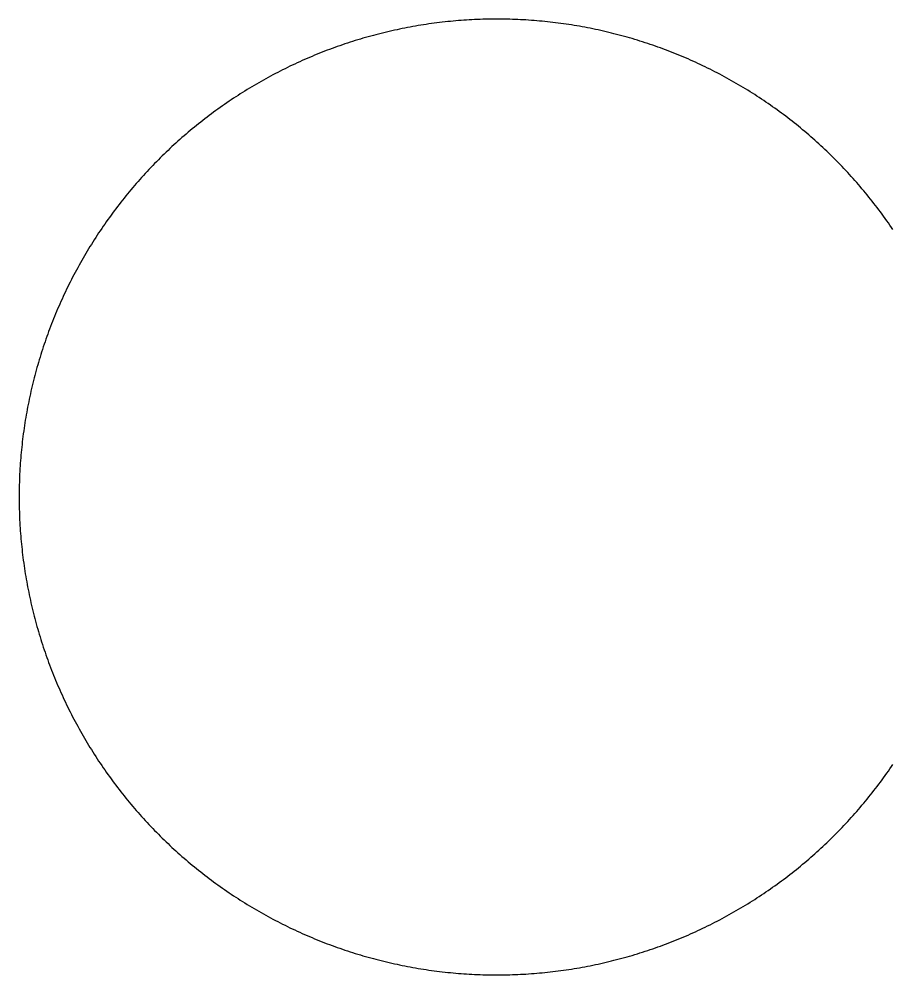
# Model space of a CAD drawing. Header units: millimetres. Extents: x -97041 to 275168, y -12500 to 263793.
# Drawn here: x -12500 to 10332, y -12500 to 12500 of the extents above; entities that cross this region are included whole.
import ezdxf

# ---------------------------------------------------------------- set-up
doc = ezdxf.new("R2010")
doc.units = ezdxf.units.MM
doc.layers.add('CLOSED_AREAS', color=7, linetype='Continuous')

msp = doc.modelspace()

# ---------------------------------------------------------------- linework, layer by layer
at = {"layer": 'CLOSED_AREAS'}
msp.add_lwpolyline([(10360.114, 6994.143), (10320.393, 7052.622), (10280.343, 7110.875), (10239.964, 7168.901), (10199.257, 7226.698), (10158.224, 7284.263), (10116.866, 7341.595), (10075.185, 7398.693), (10033.181, 7455.554), (9990.856, 7512.176), (9948.212, 7568.558), (9905.25, 7624.698), (9861.971, 7680.595), (9818.376, 7736.245), (9774.467, 7791.648), (9730.246, 7846.802), (9685.714, 7901.705), (9640.872, 7956.356), (9595.721, 8010.751), (9550.264, 8064.891), (9504.501, 8118.773), (9458.434, 8172.394), (9412.064, 8225.755), (9365.394, 8278.852), (9318.424, 8331.685), (9271.156, 8384.251), (9223.591, 8436.549), (9175.732, 8488.578), (9127.579, 8540.334), (9079.134, 8591.818), (9030.398, 8643.027), (8981.374, 8693.959), (8932.063, 8744.613), (8882.465, 8794.988), (8832.584, 8845.081), (8782.42, 8894.891), (8731.976, 8944.417), (8681.252, 8993.657), (8630.25, 9042.609), (8578.973, 9091.272), (8527.421, 9139.644), (8475.596, 9187.724), (8423.5, 9235.51), (8371.135, 9283.001), (8318.502, 9330.194), (8265.603, 9377.09), (8212.439, 9423.685), (8159.013, 9469.979), (8105.326, 9515.97), (8051.38, 9561.657), (7997.176, 9607.038), (7942.717, 9652.111), (7888.003, 9696.876), (7833.037, 9741.331), (7777.821, 9785.474), (7722.356, 9829.304), (7666.644, 9872.82), (7610.686, 9916.02), (7554.485, 9958.903), (7498.043, 10001.467), (7441.361, 10043.712), (7384.441, 10085.635), (7327.284, 10127.236), (7269.893, 10168.513), (7212.27, 10209.464), (7154.416, 10250.089), (7096.333, 10290.386), (7038.024, 10330.354), (6979.489, 10369.992), (6920.731, 10409.298), (6861.751, 10448.271), (6802.552, 10486.91), (6743.136, 10525.214), (6683.504, 10563.18), (6623.658, 10600.809), (6563.6, 10638.099), (6503.332, 10675.049), (6442.857, 10711.657), (6382.175, 10747.923), (6321.289, 10783.845), (6260.201, 10819.422), (6198.913, 10854.653), (6137.426, 10889.536), (6075.743, 10924.072), (6013.866, 10958.258), (5951.796, 10992.093), (5889.537, 11025.577), (5827.088, 11058.709), (5764.454, 11091.487), (5701.635, 11123.909), (5638.633, 11155.977), (5575.452, 11187.687), (5512.092, 11219.039), (5448.555, 11250.033), (5384.845, 11280.667), (5320.962, 11310.94), (5256.909, 11340.851), (5192.688, 11370.4), (5128.3, 11399.585), (5063.749, 11428.405), (4999.036, 11456.86), (4934.163, 11484.948), (4869.132, 11512.669), (4803.945, 11540.022), (4738.605, 11567.006), (4673.113, 11593.619), (4607.472, 11619.862), (4541.683, 11645.734), (4475.749, 11671.233), (4409.672, 11696.358), (4343.454, 11721.109), (4277.097, 11745.486), (4210.603, 11769.487), (4143.975, 11793.111), (4077.214, 11816.359), (4010.322, 11839.228), (3943.302, 11861.719), (3876.157, 11883.83), (3808.887, 11905.561), (3741.495, 11926.911), (3673.984, 11947.88), (3606.355, 11968.467), (3538.611, 11988.671), (3470.753, 12008.492), (3402.785, 12027.928), (3334.708, 12046.98), (3266.524, 12065.646), (3198.236, 12083.927), (3129.845, 12101.821), (3061.354, 12119.328), (2992.766, 12136.447), (2924.081, 12153.179), (2855.304, 12169.521), (2786.434, 12185.474), (2717.476, 12201.038), (2648.431, 12216.211), (2579.301, 12230.994), (2510.088, 12245.385), (2440.796, 12259.385), (2371.425, 12272.992), (2301.978, 12286.208), (2232.458, 12299.03), (2162.866, 12311.458), (2093.206, 12323.493), (2023.478, 12335.134), (1953.685, 12346.381), (1883.83, 12357.232), (1813.915, 12367.688), (1743.942, 12377.749), (1673.913, 12387.414), (1603.83, 12396.682), (1533.696, 12405.554), (1463.513, 12414.03), (1393.284, 12422.108), (1323.009, 12429.789), (1252.693, 12437.072), (1182.336, 12443.958), (1111.942, 12450.445), (1041.511, 12456.535), (971.048, 12462.226), (900.554, 12467.518), (830.03, 12472.412), (759.481, 12476.906), (688.907, 12481.002), (618.31, 12484.698), (547.695, 12487.995), (477.061, 12490.893), (406.413, 12493.391), (335.751, 12495.49), (265.079, 12497.189), (194.398, 12498.488), (123.711, 12499.388), (53.02, 12499.888), (-17.673, 12499.988), (-88.365, 12499.688), (-159.055, 12498.988), (-229.739, 12497.889), (-300.416, 12496.389), (-371.083, 12494.491), (-441.739, 12492.192), (-512.38, 12489.494), (-583.005, 12486.397), (-653.611, 12482.9), (-724.197, 12479.004), (-794.759, 12474.709), (-865.296, 12470.015), (-935.805, 12464.922), (-1006.284, 12459.43), (-1076.731, 12453.54), (-1147.143, 12447.251), (-1217.519, 12440.565), (-1287.856, 12433.48), (-1358.152, 12425.998), (-1428.404, 12418.118), (-1498.611, 12409.841), (-1568.769, 12401.168), (-1638.878, 12392.097), (-1708.934, 12382.631), (-1778.935, 12372.768), (-1848.88, 12362.51), (-1918.765, 12351.856), (-1988.589, 12340.807), (-2058.35, 12329.363), (-2128.044, 12317.525), (-2197.671, 12305.293), (-2267.227, 12292.668), (-2336.711, 12279.649), (-2406.12, 12266.238), (-2475.452, 12252.434), (-2544.705, 12238.238), (-2613.876, 12223.651), (-2682.964, 12208.673), (-2751.966, 12193.305), (-2820.88, 12177.546), (-2889.704, 12161.398), (-2958.435, 12144.861), (-3027.072, 12127.936), (-3095.612, 12110.623), (-3164.053, 12092.922), (-3232.393, 12074.835), (-3300.629, 12056.361), (-3368.76, 12037.502), (-3436.783, 12018.258), (-3504.696, 11998.629), (-3572.497, 11978.617), (-3640.184, 11958.221), (-3707.754, 11937.444), (-3775.206, 11916.284), (-3842.537, 11894.743), (-3909.745, 11872.822), (-3976.828, 11850.521), (-4043.784, 11827.84), (-4110.611, 11804.782), (-4177.306, 11781.346), (-4243.867, 11757.533), (-4310.293, 11733.345), (-4376.581, 11708.781), (-4442.728, 11683.842), (-4508.734, 11658.53), (-4574.596, 11632.845), (-4640.311, 11606.787), (-4705.878, 11580.359), (-4771.294, 11553.56), (-4836.558, 11526.392), (-4901.667, 11498.855), (-4966.619, 11470.95), (-5031.413, 11442.678), (-5096.045, 11414.041), (-5160.515, 11385.038), (-5224.819, 11355.671), (-5288.956, 11325.941), (-5352.925, 11295.849), (-5416.722, 11265.395), (-5480.345, 11234.581), (-5543.794, 11203.408), (-5607.065, 11171.876), (-5670.157, 11139.988), (-5733.067, 11107.742), (-5795.794, 11075.142), (-5858.336, 11042.187), (-5920.69, 11008.88), (-5982.855, 10975.22), (-6044.829, 10941.209), (-6106.609, 10906.848), (-6168.194, 10872.138), (-6229.582, 10837.08), (-6290.77, 10801.676), (-6351.757, 10765.927), (-6412.541, 10729.833), (-6473.12, 10693.396), (-6533.492, 10656.617), (-6593.655, 10619.497), (-6653.607, 10582.037), (-6713.347, 10544.239), (-6772.871, 10506.104), (-6832.179, 10467.632), (-6891.268, 10428.826), (-6950.137, 10389.687), (-7008.784, 10350.215), (-7067.207, 10310.412), (-7125.403, 10270.279), (-7183.372, 10229.818), (-7241.111, 10189.029), (-7298.618, 10147.915), (-7355.892, 10106.476), (-7412.93, 10064.714), (-7469.732, 10022.63), (-7526.294, 9980.225), (-7582.616, 9937.501), (-7638.695, 9894.46), (-7694.53, 9851.102), (-7750.119, 9807.428), (-7805.46, 9763.441), (-7860.552, 9719.142), (-7915.392, 9674.532), (-7969.978, 9629.613), (-8024.31, 9584.385), (-8078.386, 9538.851), (-8132.202, 9493.012), (-8185.759, 9446.87), (-8239.054, 9400.425), (-8292.086, 9353.679), (-8344.852, 9306.635), (-8397.351, 9259.292), (-8449.582, 9211.654), (-8501.542, 9163.721), (-8553.231, 9115.495), (-8604.646, 9066.977), (-8655.786, 9018.169), (-8706.649, 8969.073), (-8757.233, 8919.69), (-8807.537, 8870.022), (-8857.56, 8820.07), (-8907.3, 8769.835), (-8956.754, 8719.321), (-9005.922, 8668.527), (-9054.802, 8617.457), (-9103.392, 8566.11), (-9151.692, 8514.49), (-9199.698, 8462.597), (-9247.41, 8410.434), (-9294.827, 8358.002), (-9341.946, 8305.302), (-9388.767, 8252.337), (-9435.287, 8199.108), (-9481.505, 8145.616), (-9527.42, 8091.864), (-9573.031, 8037.853), (-9618.335, 7983.585), (-9663.331, 7929.062), (-9708.019, 7874.285), (-9752.396, 7819.257), (-9796.461, 7763.978), (-9840.213, 7708.451), (-9883.65, 7652.677), (-9926.771, 7596.659), (-9969.574, 7540.397), (-10012.059, 7483.895), (-10054.223, 7427.153), (-10096.066, 7370.174), (-10137.586, 7312.958), (-10178.781, 7255.509), (-10219.651, 7197.828), (-10260.194, 7139.917), (-10300.409, 7081.777), (-10340.295, 7023.411), (-10379.85, 6964.82), (-10419.073, 6906.006), (-10457.962, 6846.972), (-10496.517, 6787.718), (-10534.737, 6728.248), (-10572.619, 6668.562), (-10610.164, 6608.663), (-10647.369, 6548.553), (-10684.233, 6488.233), (-10720.756, 6427.705), (-10756.936, 6366.972), (-10792.771, 6306.036), (-10828.262, 6244.897), (-10863.406, 6183.559), (-10898.203, 6122.024), (-10932.651, 6060.292), (-10966.75, 5998.367), (-11000.497, 5936.249), (-11033.893, 5873.942), (-11066.936, 5811.447), (-11099.626, 5748.766), (-11131.96, 5685.901), (-11163.938, 5622.855), (-11195.559, 5559.628), (-11226.822, 5496.224), (-11257.725, 5432.644), (-11288.269, 5368.89), (-11318.452, 5304.964), (-11348.273, 5240.869), (-11377.73, 5176.606), (-11406.824, 5112.178), (-11435.553, 5047.586), (-11463.916, 4982.833), (-11491.913, 4917.92), (-11519.542, 4852.85), (-11546.803, 4787.625), (-11573.694, 4722.246), (-11600.215, 4656.717), (-11626.365, 4591.038), (-11652.143, 4525.213), (-11677.549, 4459.243), (-11702.581, 4393.131), (-11727.239, 4326.878), (-11751.521, 4260.486), (-11775.428, 4193.959), (-11798.959, 4127.297), (-11822.111, 4060.503), (-11844.886, 3993.579), (-11867.282, 3926.528), (-11889.298, 3859.351), (-11910.934, 3792.05), (-11932.189, 3724.628), (-11953.063, 3657.087), (-11973.554, 3589.43), (-11993.662, 3521.657), (-12013.387, 3453.772), (-12032.727, 3385.776), (-12051.683, 3317.672), (-12070.253, 3249.462), (-12088.437, 3181.148), (-12106.234, 3112.732), (-12123.644, 3044.216), (-12140.667, 2975.604), (-12157.301, 2906.896), (-12173.546, 2838.095), (-12189.402, 2769.203), (-12204.868, 2700.223), (-12219.943, 2631.156), (-12234.628, 2562.005), (-12248.922, 2492.773), (-12262.824, 2423.46), (-12276.333, 2354.07), (-12289.45, 2284.605), (-12302.174, 2215.067), (-12314.504, 2145.458), (-12326.441, 2075.78), (-12337.983, 2006.036), (-12349.13, 1936.227), (-12359.883, 1866.357), (-12370.24, 1796.427), (-12380.202, 1726.44), (-12389.768, 1656.397), (-12398.937, 1586.301), (-12407.71, 1516.155), (-12416.086, 1445.96), (-12424.065, 1375.719), (-12431.647, 1305.434), (-12438.831, 1235.107), (-12445.617, 1164.741), (-12452.005, 1094.337), (-12457.995, 1023.899), (-12463.586, 953.427), (-12468.779, 882.925), (-12473.573, 812.395), (-12477.968, 741.839), (-12481.963, 671.26), (-12485.56, 600.658), (-12488.757, 530.038), (-12491.555, 459.4), (-12493.954, 388.748), (-12495.952, 318.084), (-12497.551, 247.409), (-12498.751, 176.726), (-12499.55, 106.038), (-12499.95, 35.346), (-12499.95, -35.346), (-12499.55, -106.038), (-12498.751, -176.726), (-12497.551, -247.409), (-12495.952, -318.084), (-12493.954, -388.748), (-12491.555, -459.4), (-12488.757, -530.038), (-12485.56, -600.658), (-12481.963, -671.26), (-12477.968, -741.839), (-12473.573, -812.395), (-12468.779, -882.925), (-12463.586, -953.427), (-12457.995, -1023.899), (-12452.005, -1094.337), (-12445.617, -1164.741), (-12438.831, -1235.107), (-12431.647, -1305.434), (-12424.065, -1375.719), (-12416.086, -1445.96), (-12407.71, -1516.155), (-12398.937, -1586.301), (-12389.768, -1656.397), (-12380.202, -1726.44), (-12370.24, -1796.427), (-12359.883, -1866.357), (-12349.13, -1936.227), (-12337.983, -2006.036), (-12326.441, -2075.78), (-12314.504, -2145.458), (-12302.174, -2215.067), (-12289.45, -2284.605), (-12276.333, -2354.07), (-12262.824, -2423.46), (-12248.922, -2492.773), (-12234.628, -2562.005), (-12219.943, -2631.156), (-12204.868, -2700.223), (-12189.402, -2769.203), (-12173.546, -2838.095), (-12157.301, -2906.896), (-12140.667, -2975.604), (-12123.644, -3044.216), (-12106.234, -3112.732), (-12088.437, -3181.148), (-12070.253, -3249.462), (-12051.683, -3317.672), (-12032.727, -3385.776), (-12013.387, -3453.772), (-11993.662, -3521.657), (-11973.554, -3589.43), (-11953.063, -3657.087), (-11932.189, -3724.628), (-11910.934, -3792.05), (-11889.298, -3859.351), (-11867.282, -3926.528), (-11844.886, -3993.579), (-11822.111, -4060.503), (-11798.959, -4127.297), (-11775.428, -4193.959), (-11751.521, -4260.486), (-11727.239, -4326.878), (-11702.581, -4393.131), (-11677.549, -4459.243), (-11652.143, -4525.213), (-11626.365, -4591.038), (-11600.215, -4656.717), (-11573.694, -4722.246), (-11546.803, -4787.625), (-11519.542, -4852.85), (-11491.913, -4917.92), (-11463.916, -4982.833), (-11435.553, -5047.586), (-11406.824, -5112.178), (-11377.73, -5176.606), (-11348.273, -5240.869), (-11318.452, -5304.964), (-11288.269, -5368.89), (-11257.725, -5432.644), (-11226.822, -5496.224), (-11195.559, -5559.628), (-11163.938, -5622.855), (-11131.96, -5685.901), (-11099.626, -5748.766), (-11066.936, -5811.447), (-11033.893, -5873.942), (-11000.497, -5936.249), (-10966.75, -5998.367), (-10932.651, -6060.292), (-10898.203, -6122.024), (-10863.406, -6183.559), (-10828.262, -6244.897), (-10792.771, -6306.036), (-10756.936, -6366.972), (-10720.756, -6427.705), (-10684.233, -6488.233), (-10647.369, -6548.553), (-10610.164, -6608.663), (-10572.619, -6668.562), (-10534.737, -6728.248), (-10496.517, -6787.718), (-10457.962, -6846.972), (-10419.073, -6906.006), (-10379.85, -6964.82), (-10340.295, -7023.411), (-10300.409, -7081.777), (-10260.194, -7139.917), (-10219.651, -7197.828), (-10178.781, -7255.509), (-10137.586, -7312.958), (-10096.066, -7370.174), (-10054.223, -7427.153), (-10012.059, -7483.895), (-9969.574, -7540.397), (-9926.771, -7596.659), (-9883.65, -7652.677), (-9840.213, -7708.451), (-9796.461, -7763.978), (-9752.396, -7819.257), (-9708.019, -7874.285), (-9663.331, -7929.062), (-9618.335, -7983.585), (-9573.031, -8037.853), (-9527.42, -8091.864), (-9481.505, -8145.616), (-9435.287, -8199.108), (-9388.767, -8252.337), (-9341.946, -8305.302), (-9294.827, -8358.002), (-9247.41, -8410.434), (-9199.698, -8462.597), (-9151.692, -8514.49), (-9103.392, -8566.11), (-9054.802, -8617.457), (-9005.922, -8668.527), (-8956.754, -8719.321), (-8907.3, -8769.835), (-8857.56, -8820.07), (-8807.537, -8870.022), (-8757.233, -8919.69), (-8706.649, -8969.073), (-8655.786, -9018.169), (-8604.646, -9066.977), (-8553.231, -9115.495), (-8501.542, -9163.721), (-8449.582, -9211.654), (-8397.351, -9259.292), (-8344.852, -9306.635), (-8292.086, -9353.679), (-8239.054, -9400.425), (-8185.759, -9446.87), (-8132.202, -9493.012), (-8078.386, -9538.851), (-8024.31, -9584.385), (-7969.978, -9629.613), (-7915.392, -9674.532), (-7860.552, -9719.142), (-7805.46, -9763.441), (-7750.119, -9807.428), (-7694.53, -9851.102), (-7638.695, -9894.46), (-7582.616, -9937.501), (-7526.294, -9980.225), (-7469.732, -10022.63), (-7412.93, -10064.714), (-7355.892, -10106.476), (-7298.618, -10147.915), (-7241.111, -10189.029), (-7183.372, -10229.818), (-7125.403, -10270.279), (-7067.207, -10310.412), (-7008.784, -10350.215), (-6950.137, -10389.687), (-6891.268, -10428.826), (-6832.179, -10467.632), (-6772.871, -10506.104), (-6713.347, -10544.239), (-6653.607, -10582.037), (-6593.655, -10619.497), (-6533.492, -10656.617), (-6473.12, -10693.396), (-6412.541, -10729.833), (-6351.757, -10765.927), (-6290.77, -10801.676), (-6229.582, -10837.08), (-6168.194, -10872.138), (-6106.609, -10906.848), (-6044.829, -10941.209), (-5982.855, -10975.22), (-5920.69, -11008.88), (-5858.336, -11042.187), (-5795.794, -11075.142), (-5733.067, -11107.742), (-5670.157, -11139.988), (-5607.065, -11171.876), (-5543.794, -11203.408), (-5480.345, -11234.581), (-5416.722, -11265.395), (-5352.925, -11295.849), (-5288.956, -11325.941), (-5224.819, -11355.671), (-5160.515, -11385.038), (-5096.045, -11414.041), (-5031.413, -11442.678), (-4966.619, -11470.95), (-4901.667, -11498.855), (-4836.558, -11526.392), (-4771.294, -11553.56), (-4705.878, -11580.359), (-4640.311, -11606.787), (-4574.596, -11632.845), (-4508.734, -11658.53), (-4442.728, -11683.842), (-4376.581, -11708.781), (-4310.293, -11733.345), (-4243.867, -11757.533), (-4177.306, -11781.346), (-4110.611, -11804.782), (-4043.784, -11827.84), (-3976.828, -11850.521), (-3909.745, -11872.822), (-3842.537, -11894.743), (-3775.206, -11916.284), (-3707.754, -11937.444), (-3640.184, -11958.221), (-3572.497, -11978.617), (-3504.696, -11998.629), (-3436.783, -12018.258), (-3368.76, -12037.502), (-3300.629, -12056.361), (-3232.393, -12074.835), (-3164.053, -12092.922), (-3095.612, -12110.623), (-3027.072, -12127.936), (-2958.435, -12144.861), (-2889.704, -12161.398), (-2820.88, -12177.546), (-2751.966, -12193.305), (-2682.964, -12208.673), (-2613.876, -12223.651), (-2544.705, -12238.238), (-2475.452, -12252.434), (-2406.12, -12266.238), (-2336.711, -12279.649), (-2267.227, -12292.668), (-2197.671, -12305.293), (-2128.044, -12317.525), (-2058.35, -12329.363), (-1988.589, -12340.807), (-1918.765, -12351.856), (-1848.88, -12362.51), (-1778.935, -12372.768), (-1708.934, -12382.631), (-1638.878, -12392.097), (-1568.769, -12401.168), (-1498.611, -12409.841), (-1428.404, -12418.118), (-1358.152, -12425.998), (-1287.856, -12433.48), (-1217.519, -12440.565), (-1147.143, -12447.251), (-1076.731, -12453.54), (-1006.284, -12459.43), (-935.805, -12464.922), (-865.296, -12470.015), (-794.759, -12474.709), (-724.197, -12479.004), (-653.611, -12482.9), (-583.005, -12486.397), (-512.38, -12489.494), (-441.739, -12492.192), (-371.083, -12494.491), (-300.416, -12496.389), (-229.739, -12497.889), (-159.055, -12498.988), (-88.365, -12499.688), (-17.673, -12499.988), (53.02, -12499.888), (123.711, -12499.388), (194.398, -12498.488), (265.079, -12497.189), (335.751, -12495.49), (406.413, -12493.391), (477.061, -12490.893), (547.695, -12487.995), (618.31, -12484.698), (688.907, -12481.002), (759.481, -12476.906), (830.03, -12472.412), (900.554, -12467.518), (971.048, -12462.226), (1041.511, -12456.535), (1111.942, -12450.445), (1182.336, -12443.958), (1252.693, -12437.072), (1323.009, -12429.789), (1393.284, -12422.108), (1463.513, -12414.03), (1533.696, -12405.554), (1603.83, -12396.682), (1673.913, -12387.414), (1743.942, -12377.749), (1813.915, -12367.688), (1883.83, -12357.232), (1953.685, -12346.381), (2023.478, -12335.134), (2093.206, -12323.493), (2162.866, -12311.458), (2232.458, -12299.03), (2301.978, -12286.208), (2371.425, -12272.992), (2440.796, -12259.385), (2510.088, -12245.385), (2579.301, -12230.994), (2648.431, -12216.211), (2717.476, -12201.038), (2786.434, -12185.474), (2855.304, -12169.521), (2924.081, -12153.179), (2992.766, -12136.447), (3061.354, -12119.328), (3129.845, -12101.821), (3198.236, -12083.927), (3266.524, -12065.646), (3334.708, -12046.98), (3402.785, -12027.928), (3470.753, -12008.492), (3538.611, -11988.671), (3606.355, -11968.467), (3673.984, -11947.88), (3741.495, -11926.911), (3808.887, -11905.561), (3876.157, -11883.83), (3943.302, -11861.719), (4010.322, -11839.228), (4077.214, -11816.359), (4143.975, -11793.111), (4210.603, -11769.487), (4277.097, -11745.486), (4343.454, -11721.109), (4409.672, -11696.358), (4475.749, -11671.233), (4541.683, -11645.734), (4607.472, -11619.862), (4673.113, -11593.619), (4738.605, -11567.006), (4803.945, -11540.022), (4869.132, -11512.669), (4934.163, -11484.948), (4999.036, -11456.86), (5063.749, -11428.405), (5128.3, -11399.585), (5192.688, -11370.4), (5256.909, -11340.851), (5320.962, -11310.94), (5384.845, -11280.667), (5448.555, -11250.033), (5512.092, -11219.039), (5575.452, -11187.687), (5638.633, -11155.977), (5701.635, -11123.909), (5764.454, -11091.487), (5827.088, -11058.709), (5889.537, -11025.577), (5951.796, -10992.093), (6013.866, -10958.258), (6075.743, -10924.072), (6137.426, -10889.536), (6198.913, -10854.653), (6260.201, -10819.422), (6321.289, -10783.845), (6382.175, -10747.923), (6442.857, -10711.657), (6503.332, -10675.049), (6563.6, -10638.099), (6623.658, -10600.809), (6683.504, -10563.18), (6743.136, -10525.214), (6802.552, -10486.91), (6861.751, -10448.271), (6920.731, -10409.298), (6979.489, -10369.992), (7038.024, -10330.354), (7096.333, -10290.386), (7154.416, -10250.089), (7212.27, -10209.464), (7269.893, -10168.513), (7327.284, -10127.236), (7384.441, -10085.635), (7441.361, -10043.712), (7498.043, -10001.467), (7554.485, -9958.903), (7610.686, -9916.02), (7666.644, -9872.82), (7722.356, -9829.304), (7777.821, -9785.474), (7833.037, -9741.331), (7888.003, -9696.876), (7942.717, -9652.111), (7997.176, -9607.038), (8051.38, -9561.657), (8105.326, -9515.97), (8159.013, -9469.979), (8212.439, -9423.685), (8265.603, -9377.09), (8318.502, -9330.194), (8371.135, -9283.001), (8423.5, -9235.51), (8475.596, -9187.724), (8527.421, -9139.644), (8578.973, -9091.272), (8630.25, -9042.609), (8681.252, -8993.657), (8731.976, -8944.417), (8782.42, -8894.891), (8832.584, -8845.081), (8882.465, -8794.988), (8932.063, -8744.613), (8981.374, -8693.959), (9030.398, -8643.027), (9079.134, -8591.818), (9127.579, -8540.334), (9175.732, -8488.578), (9223.591, -8436.549), (9271.156, -8384.251), (9318.424, -8331.685), (9365.394, -8278.852), (9412.064, -8225.755), (9458.434, -8172.394), (9504.501, -8118.773), (9550.264, -8064.891), (9595.721, -8010.751), (9640.872, -7956.356), (9685.714, -7901.705), (9730.246, -7846.802), (9774.467, -7791.648), (9818.376, -7736.245), (9861.971, -7680.595), (9905.25, -7624.698), (9948.212, -7568.558), (9990.856, -7512.176), (10033.181, -7455.554), (10075.185, -7398.693), (10116.866, -7341.595), (10158.224, -7284.263), (10199.257, -7226.698), (10239.964, -7168.901), (10280.343, -7110.875), (10320.393, -7052.622), (10360.114, -6994.143)], dxfattribs=at)

doc.saveas('drawing.dxf')
